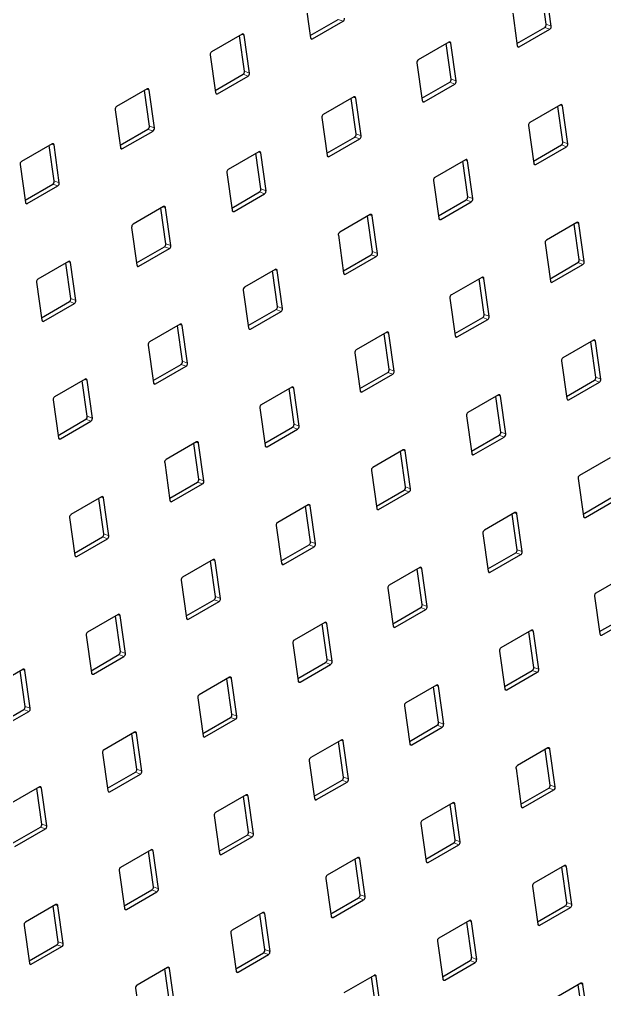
# Model space of a CAD drawing. Header units: millimetres. Extents: x -218071 to -203542, y 15363 to 51382.
# Drawn here: x -216924.3 to -216912.12, y 51063.83 to 51084.03 of the extents above; entities that cross this region are included whole.
import ezdxf

# ---------------------------------------------------------------- set-up
doc = ezdxf.new("R2010")
doc.units = ezdxf.units.MM
doc.header["$LTSCALE"] = 4
doc.layers.add('TPF-EQUIPEMENT', color=7, linetype='Continuous')

msp = doc.modelspace()

# ---------------------------------------------------------------- linework, layer by layer
at = {"layer": 'TPF-EQUIPEMENT', "color": 7, "linetype": 'Continuous', "lineweight": 25}
for p, q in [((-216913.334, 51083.931), (-216913.438, 51084.67)), ((-216913.23, 51083.892), (-216913.34, 51084.679)), ((-216918.351, 51084.436), (-216918.24, 51083.648)), ((-216914.047, 51084.271), (-216913.937, 51083.483)), ((-216918.247, 51083.696), (-216917.667, 51084.031)), ((-216918.199, 51083.625), (-216917.562, 51083.992)), ((-216913.944, 51083.532), (-216913.363, 51083.866)), ((-216913.895, 51083.46), (-216913.259, 51083.827)), ((-216919.665, 51083.725), (-216920.302, 51083.357)), ((-216919.618, 51082.953), (-216919.721, 51083.692)), ((-216919.513, 51082.914), (-216919.624, 51083.701)), ((-216915.362, 51083.56), (-216915.998, 51083.192)), ((-216915.314, 51082.788), (-216915.418, 51083.527)), ((-216915.21, 51082.749), (-216915.32, 51083.536)), ((-216920.331, 51083.293), (-216920.22, 51082.506)), ((-216916.027, 51083.128), (-216915.917, 51082.341)), ((-216920.227, 51082.554), (-216919.647, 51082.889)), ((-216920.179, 51082.482), (-216919.542, 51082.85)), ((-216915.923, 51082.389), (-216915.343, 51082.724)), ((-216915.875, 51082.317), (-216915.239, 51082.685)), ((-216921.645, 51082.582), (-216922.281, 51082.215)), ((-216921.598, 51081.81), (-216921.701, 51082.55)), ((-216921.493, 51081.771), (-216921.604, 51082.559)), ((-216917.341, 51082.417), (-216917.978, 51082.05)), ((-216917.189, 51081.606), (-216917.3, 51082.394)), ((-216917.294, 51081.645), (-216917.398, 51082.385)), ((-216913.038, 51082.252), (-216913.674, 51081.885)), ((-216912.99, 51081.48), (-216913.094, 51082.22)), ((-216912.886, 51081.441), (-216912.996, 51082.229)), ((-216922.311, 51082.151), (-216922.2, 51081.363)), ((-216918.007, 51081.986), (-216917.897, 51081.198)), ((-216913.703, 51081.821), (-216913.593, 51081.033)), ((-216922.207, 51081.411), (-216921.627, 51081.746)), ((-216922.159, 51081.34), (-216921.522, 51081.707)), ((-216923.625, 51081.439), (-216924.261, 51081.072)), ((-216923.577, 51080.667), (-216923.681, 51081.407)), ((-216923.473, 51080.628), (-216923.583, 51081.416)), ((-216917.903, 51081.246), (-216917.323, 51081.581)), ((-216917.855, 51081.175), (-216917.219, 51081.542)), ((-216913.6, 51081.081), (-216913.02, 51081.416)), ((-216919.321, 51081.274), (-216919.958, 51080.907)), ((-216919.274, 51080.502), (-216919.378, 51081.242)), ((-216919.169, 51080.463), (-216919.28, 51081.251)), ((-216913.551, 51081.01), (-216912.915, 51081.377)), ((-216924.291, 51081.008), (-216924.18, 51080.22)), ((-216915.018, 51081.11), (-216915.654, 51080.742)), ((-216914.97, 51080.338), (-216915.074, 51081.077)), ((-216914.866, 51080.299), (-216914.976, 51081.086)), ((-216919.987, 51080.843), (-216919.876, 51080.055)), ((-216924.187, 51080.268), (-216923.607, 51080.603)), ((-216915.683, 51080.678), (-216915.573, 51079.89)), ((-216924.139, 51080.197), (-216923.502, 51080.564)), ((-216919.883, 51080.103), (-216919.303, 51080.438)), ((-216919.835, 51080.032), (-216919.199, 51080.399)), ((-216915.58, 51079.939), (-216914.999, 51080.273)), ((-216915.531, 51079.867), (-216914.895, 51080.234)), ((-216921.301, 51080.132), (-216921.938, 51079.764)), ((-216921.254, 51079.36), (-216921.357, 51080.099)), ((-216921.149, 51079.321), (-216921.26, 51080.108)), ((-216916.998, 51079.967), (-216917.634, 51079.6)), ((-216916.95, 51079.195), (-216917.054, 51079.934)), ((-216916.846, 51079.156), (-216916.956, 51079.943)), ((-216912.694, 51079.802), (-216913.33, 51079.435)), ((-216912.646, 51079.03), (-216912.75, 51079.769)), ((-216912.542, 51078.991), (-216912.653, 51079.779)), ((-216921.967, 51079.7), (-216921.856, 51078.913)), ((-216917.663, 51079.535), (-216917.553, 51078.748)), ((-216913.36, 51079.37), (-216913.249, 51078.583)), ((-216921.863, 51078.961), (-216921.283, 51079.296)), ((-216921.815, 51078.889), (-216921.178, 51079.257)), ((-216923.281, 51078.989), (-216923.918, 51078.622)), ((-216923.234, 51078.217), (-216923.337, 51078.957)), ((-216923.129, 51078.178), (-216923.24, 51078.966)), ((-216917.559, 51078.796), (-216916.979, 51079.131)), ((-216917.511, 51078.724), (-216916.875, 51079.092)), ((-216913.256, 51078.631), (-216912.676, 51078.966)), ((-216918.978, 51078.824), (-216919.614, 51078.457)), ((-216918.93, 51078.052), (-216919.034, 51078.792)), ((-216918.826, 51078.013), (-216918.936, 51078.801)), ((-216913.208, 51078.56), (-216912.571, 51078.927)), ((-216923.947, 51078.558), (-216923.836, 51077.77)), ((-216914.674, 51078.659), (-216915.31, 51078.292)), ((-216914.626, 51077.887), (-216914.73, 51078.627)), ((-216914.522, 51077.848), (-216914.632, 51078.636)), ((-216919.643, 51078.393), (-216919.533, 51077.605)), ((-216923.843, 51077.818), (-216923.263, 51078.153)), ((-216915.34, 51078.228), (-216915.229, 51077.44)), ((-216923.795, 51077.747), (-216923.158, 51078.114)), ((-216919.539, 51077.653), (-216918.959, 51077.988)), ((-216919.491, 51077.582), (-216918.855, 51077.949)), ((-216915.236, 51077.488), (-216914.656, 51077.823)), ((-216915.188, 51077.417), (-216914.551, 51077.784)), ((-216920.957, 51077.681), (-216921.594, 51077.314)), ((-216920.91, 51076.91), (-216921.014, 51077.649)), ((-216920.805, 51076.87), (-216920.916, 51077.658)), ((-216916.654, 51077.517), (-216917.29, 51077.149)), ((-216916.606, 51076.745), (-216916.71, 51077.484)), ((-216916.502, 51076.706), (-216916.612, 51077.493)), ((-216912.35, 51077.352), (-216912.987, 51076.984)), ((-216921.623, 51077.25), (-216921.513, 51076.462)), ((-216912.303, 51076.58), (-216912.406, 51077.319)), ((-216912.198, 51076.541), (-216912.309, 51077.328)), ((-216917.319, 51077.085), (-216917.209, 51076.297)), ((-216921.519, 51076.51), (-216920.939, 51076.845)), ((-216921.471, 51076.439), (-216920.835, 51076.806)), ((-216913.016, 51076.92), (-216912.905, 51076.133)), ((-216922.937, 51076.539), (-216923.574, 51076.171)), ((-216917.216, 51076.346), (-216916.636, 51076.68)), ((-216917.167, 51076.274), (-216916.531, 51076.641)), ((-216922.89, 51075.767), (-216922.994, 51076.506)), ((-216922.785, 51075.728), (-216922.896, 51076.515)), ((-216918.634, 51076.374), (-216919.27, 51076.007)), ((-216918.586, 51075.602), (-216918.69, 51076.341)), ((-216918.482, 51075.563), (-216918.592, 51076.35)), ((-216912.912, 51076.181), (-216912.332, 51076.516)), ((-216912.864, 51076.109), (-216912.227, 51076.477)), ((-216914.33, 51076.209), (-216914.967, 51075.842)), ((-216914.283, 51075.437), (-216914.386, 51076.176)), ((-216914.178, 51075.398), (-216914.289, 51076.186)), ((-216923.603, 51076.107), (-216923.492, 51075.32)), ((-216919.299, 51075.942), (-216919.189, 51075.155)), ((-216914.996, 51075.777), (-216914.885, 51074.99)), ((-216923.499, 51075.368), (-216922.919, 51075.703)), ((-216923.451, 51075.296), (-216922.815, 51075.664)), ((-216919.196, 51075.203), (-216918.615, 51075.538)), ((-216919.147, 51075.131), (-216918.511, 51075.499)), ((-216914.892, 51075.038), (-216914.312, 51075.373)), ((-216914.844, 51074.967), (-216914.207, 51075.334)), ((-216920.614, 51075.231), (-216921.25, 51074.864)), ((-216920.566, 51074.459), (-216920.67, 51075.199)), ((-216920.462, 51074.42), (-216920.572, 51075.208)), ((-216916.31, 51075.066), (-216916.946, 51074.699)), ((-216916.262, 51074.294), (-216916.366, 51075.034)), ((-216916.158, 51074.255), (-216916.269, 51075.043)), ((-216921.279, 51074.8), (-216921.169, 51074.012)), ((-216912.006, 51074.901), (-216912.643, 51074.534)), ((-216916.976, 51074.635), (-216916.865, 51073.847)), ((-216921.175, 51074.06), (-216920.595, 51074.395)), ((-216921.127, 51073.989), (-216920.491, 51074.356)), ((-216912.672, 51074.47), (-216912.562, 51073.682)), ((-216916.872, 51073.895), (-216916.292, 51074.23)), ((-216916.824, 51073.824), (-216916.187, 51074.191)), ((-216922.594, 51074.088), (-216923.23, 51073.721)), ((-216922.546, 51073.317), (-216922.65, 51074.056)), ((-216922.442, 51073.278), (-216922.552, 51074.065)), ((-216918.29, 51073.924), (-216918.926, 51073.556)), ((-216912.568, 51073.73), (-216911.988, 51074.065)), ((-216912.52, 51073.659), (-216911.884, 51074.026)), ((-216918.242, 51073.152), (-216918.346, 51073.891)), ((-216918.138, 51073.113), (-216918.248, 51073.9)), ((-216913.986, 51073.759), (-216914.623, 51073.391)), ((-216913.939, 51072.987), (-216914.043, 51073.726)), ((-216913.834, 51072.948), (-216913.945, 51073.735)), ((-216923.259, 51073.657), (-216923.149, 51072.869)), ((-216918.956, 51073.492), (-216918.845, 51072.705)), ((-216914.652, 51073.327), (-216914.541, 51072.54)), ((-216923.155, 51072.918), (-216922.575, 51073.252)), ((-216923.107, 51072.846), (-216922.471, 51073.213)), ((-216918.852, 51072.753), (-216918.272, 51073.087)), ((-216918.804, 51072.681), (-216918.167, 51073.048)), ((-216914.548, 51072.588), (-216913.968, 51072.923)), ((-216920.27, 51072.781), (-216920.906, 51072.414)), ((-216920.222, 51072.009), (-216920.326, 51072.748)), ((-216920.118, 51071.97), (-216920.228, 51072.758)), ((-216914.5, 51072.516), (-216913.864, 51072.884)), ((-216915.966, 51072.616), (-216916.603, 51072.249)), ((-216915.919, 51071.844), (-216916.022, 51072.584)), ((-216915.814, 51071.805), (-216915.925, 51072.593)), ((-216920.935, 51072.349), (-216920.825, 51071.562)), ((-216911.663, 51072.451), (-216912.299, 51072.084)), ((-216916.632, 51072.185), (-216916.521, 51071.397)), ((-216920.832, 51071.61), (-216920.251, 51071.945)), ((-216920.783, 51071.538), (-216920.147, 51071.906)), ((-216912.328, 51072.02), (-216912.218, 51071.232)), ((-216916.528, 51071.445), (-216915.948, 51071.78)), ((-216916.48, 51071.374), (-216915.843, 51071.741)), ((-216922.25, 51071.638), (-216922.886, 51071.271)), ((-216922.202, 51070.866), (-216922.306, 51071.606)), ((-216922.098, 51070.827), (-216922.208, 51071.615)), ((-216912.224, 51071.28), (-216911.644, 51071.615)), ((-216912.176, 51071.209), (-216911.54, 51071.576)), ((-216917.946, 51071.473), (-216918.583, 51071.106)), ((-216917.899, 51070.701), (-216918.002, 51071.441)), ((-216917.794, 51070.662), (-216917.905, 51071.45)), ((-216913.643, 51071.308), (-216914.279, 51070.941)), ((-216913.491, 51070.497), (-216913.601, 51071.285)), ((-216922.915, 51071.207), (-216922.805, 51070.419)), ((-216913.595, 51070.536), (-216913.699, 51071.276)), ((-216918.612, 51071.042), (-216918.501, 51070.254)), ((-216914.308, 51070.877), (-216914.198, 51070.089)), ((-216922.812, 51070.467), (-216922.231, 51070.802)), ((-216922.763, 51070.396), (-216922.127, 51070.763)), ((-216924.23, 51070.495), (-216924.866, 51070.128)), ((-216924.078, 51069.685), (-216924.188, 51070.472)), ((-216918.508, 51070.302), (-216917.928, 51070.637)), ((-216918.46, 51070.231), (-216917.823, 51070.598)), ((-216914.204, 51070.137), (-216913.624, 51070.472)), ((-216924.182, 51069.724), (-216924.286, 51070.463)), ((-216919.926, 51070.331), (-216920.562, 51069.963)), ((-216919.878, 51069.559), (-216919.982, 51070.298)), ((-216919.774, 51069.52), (-216919.885, 51070.307)), ((-216914.156, 51070.066), (-216913.52, 51070.433)), ((-216915.622, 51070.166), (-216916.259, 51069.798)), ((-216915.575, 51069.394), (-216915.679, 51070.133)), ((-216915.47, 51069.355), (-216915.581, 51070.142)), ((-216920.592, 51069.899), (-216920.481, 51069.112)), ((-216916.288, 51069.734), (-216916.178, 51068.947)), ((-216924.791, 51069.325), (-216924.211, 51069.659)), ((-216924.743, 51069.253), (-216924.107, 51069.62)), ((-216920.488, 51069.16), (-216919.908, 51069.494)), ((-216920.44, 51069.088), (-216919.803, 51069.455)), ((-216916.184, 51068.995), (-216915.604, 51069.33)), ((-216916.136, 51068.923), (-216915.5, 51069.291)), ((-216921.906, 51069.188), (-216922.542, 51068.821)), ((-216921.858, 51068.416), (-216921.962, 51069.155)), ((-216921.754, 51068.377), (-216921.864, 51069.165)), ((-216917.602, 51069.023), (-216918.239, 51068.656)), ((-216917.555, 51068.251), (-216917.659, 51068.991)), ((-216917.45, 51068.212), (-216917.561, 51069)), ((-216913.299, 51068.858), (-216913.935, 51068.491)), ((-216922.572, 51068.756), (-216922.461, 51067.969)), ((-216913.251, 51068.086), (-216913.355, 51068.826)), ((-216913.147, 51068.047), (-216913.257, 51068.835)), ((-216918.268, 51068.592), (-216918.157, 51067.804)), ((-216922.468, 51068.017), (-216921.888, 51068.352)), ((-216922.42, 51067.946), (-216921.783, 51068.313)), ((-216913.964, 51068.427), (-216913.854, 51067.639)), ((-216923.886, 51068.045), (-216924.522, 51067.678)), ((-216918.164, 51067.852), (-216917.584, 51068.187)), ((-216918.116, 51067.781), (-216917.48, 51068.148)), ((-216923.838, 51067.273), (-216923.942, 51068.013)), ((-216923.734, 51067.234), (-216923.844, 51068.022)), ((-216919.582, 51067.88), (-216920.219, 51067.513)), ((-216919.535, 51067.108), (-216919.638, 51067.848)), ((-216919.43, 51067.069), (-216919.541, 51067.857)), ((-216913.861, 51067.687), (-216913.28, 51068.022)), ((-216913.812, 51067.616), (-216913.176, 51067.983)), ((-216915.279, 51067.715), (-216915.915, 51067.348)), ((-216915.231, 51066.943), (-216915.335, 51067.683)), ((-216915.127, 51066.904), (-216915.237, 51067.692)), ((-216920.248, 51067.449), (-216920.137, 51066.661)), ((-216915.944, 51067.284), (-216915.834, 51066.496)), ((-216924.448, 51066.874), (-216923.867, 51067.209)), ((-216924.399, 51066.803), (-216923.763, 51067.17)), ((-216920.144, 51066.709), (-216919.564, 51067.044)), ((-216920.096, 51066.638), (-216919.459, 51067.005)), ((-216915.84, 51066.544), (-216915.26, 51066.879)), ((-216915.792, 51066.473), (-216915.156, 51066.84)), ((-216921.562, 51066.738), (-216922.199, 51066.37)), ((-216921.515, 51065.966), (-216921.618, 51066.705)), ((-216921.41, 51065.927), (-216921.521, 51066.714)), ((-216917.259, 51066.573), (-216917.895, 51066.205)), ((-216917.211, 51065.801), (-216917.315, 51066.54)), ((-216917.107, 51065.762), (-216917.217, 51066.549)), ((-216922.228, 51066.306), (-216922.117, 51065.519)), ((-216912.955, 51066.408), (-216913.591, 51066.041)), ((-216912.907, 51065.636), (-216913.011, 51066.375)), ((-216912.803, 51065.597), (-216912.913, 51066.384)), ((-216917.924, 51066.141), (-216917.814, 51065.354)), ((-216922.124, 51065.567), (-216921.544, 51065.902)), ((-216922.076, 51065.495), (-216921.439, 51065.863)), ((-216913.621, 51065.976), (-216913.51, 51065.189)), ((-216917.82, 51065.402), (-216917.24, 51065.737)), ((-216917.772, 51065.33), (-216917.136, 51065.698)), ((-216923.542, 51065.595), (-216924.178, 51065.228)), ((-216923.494, 51064.823), (-216923.598, 51065.562)), ((-216923.39, 51064.784), (-216923.501, 51065.572)), ((-216919.238, 51065.43), (-216919.875, 51065.063)), ((-216913.517, 51065.237), (-216912.937, 51065.572)), ((-216913.469, 51065.165), (-216912.832, 51065.533)), ((-216919.191, 51064.658), (-216919.295, 51065.398)), ((-216919.086, 51064.619), (-216919.197, 51065.407)), ((-216914.935, 51065.265), (-216915.571, 51064.898)), ((-216914.887, 51064.493), (-216914.991, 51065.233)), ((-216914.783, 51064.454), (-216914.893, 51065.242)), ((-216924.208, 51065.163), (-216924.097, 51064.376)), ((-216919.904, 51064.999), (-216919.794, 51064.211)), ((-216915.6, 51064.834), (-216915.49, 51064.046)), ((-216924.104, 51064.424), (-216923.524, 51064.759)), ((-216924.056, 51064.353), (-216923.419, 51064.72)), ((-216919.8, 51064.259), (-216919.22, 51064.594)), ((-216919.752, 51064.188), (-216919.116, 51064.555)), ((-216915.497, 51064.094), (-216914.916, 51064.429)), ((-216921.218, 51064.287), (-216921.855, 51063.92)), ((-216921.171, 51063.515), (-216921.275, 51064.255)), ((-216921.066, 51063.476), (-216921.177, 51064.264)), ((-216915.448, 51064.023), (-216914.812, 51064.39)), ((-216916.915, 51064.122), (-216917.551, 51063.755)), ((-216916.867, 51063.35), (-216916.971, 51064.09)), ((-216916.763, 51063.311), (-216916.873, 51064.099)), ((-216921.884, 51063.856), (-216921.773, 51063.068)), ((-216912.611, 51063.958), (-216913.247, 51063.59)), ((-216912.564, 51063.186), (-216912.667, 51063.925)), ((-216912.459, 51063.147), (-216912.57, 51063.934))]:
    msp.add_line(p, q, dxfattribs=at)
at = {"layer": 'TPF-EQUIPEMENT', "color": 8, "linetype": 'Continuous', "lineweight": 18}
for p, q in [((-216917.667, 51084.031), (-216917.562, 51083.992)), ((-216913.363, 51083.866), (-216913.259, 51083.827)), ((-216913.334, 51083.931), (-216913.23, 51083.892)), ((-216919.673, 51083.72), (-216919.624, 51083.701)), ((-216918.238, 51083.64), (-216918.199, 51083.625)), ((-216915.37, 51083.555), (-216915.32, 51083.536)), ((-216913.935, 51083.475), (-216913.895, 51083.46)), ((-216919.647, 51082.889), (-216919.542, 51082.85)), ((-216919.618, 51082.953), (-216919.513, 51082.914)), ((-216915.343, 51082.724), (-216915.239, 51082.685)), ((-216915.314, 51082.788), (-216915.21, 51082.749)), ((-216921.653, 51082.577), (-216921.604, 51082.559)), ((-216920.218, 51082.497), (-216920.179, 51082.482)), ((-216917.35, 51082.412), (-216917.3, 51082.394)), ((-216915.915, 51082.332), (-216915.875, 51082.317)), ((-216913.046, 51082.247), (-216912.996, 51082.229)), ((-216921.598, 51081.81), (-216921.493, 51081.771)), ((-216921.627, 51081.746), (-216921.522, 51081.707)), ((-216917.294, 51081.645), (-216917.189, 51081.606)), ((-216923.633, 51081.435), (-216923.583, 51081.416)), ((-216917.323, 51081.581), (-216917.219, 51081.542)), ((-216913.02, 51081.416), (-216912.915, 51081.377)), ((-216912.99, 51081.48), (-216912.886, 51081.441)), ((-216922.198, 51081.354), (-216922.159, 51081.34)), ((-216919.33, 51081.27), (-216919.28, 51081.251)), ((-216917.895, 51081.189), (-216917.855, 51081.175)), ((-216915.026, 51081.105), (-216914.976, 51081.086)), ((-216913.591, 51081.025), (-216913.551, 51081.01)), ((-216923.607, 51080.603), (-216923.502, 51080.564)), ((-216923.577, 51080.667), (-216923.473, 51080.628)), ((-216919.303, 51080.438), (-216919.199, 51080.399)), ((-216919.274, 51080.502), (-216919.169, 51080.463)), ((-216924.178, 51080.212), (-216924.139, 51080.197)), ((-216914.999, 51080.273), (-216914.895, 51080.234)), ((-216914.97, 51080.338), (-216914.866, 51080.299)), ((-216921.31, 51080.127), (-216921.26, 51080.108)), ((-216919.874, 51080.047), (-216919.835, 51080.032)), ((-216917.006, 51079.962), (-216916.956, 51079.943)), ((-216915.571, 51079.882), (-216915.531, 51079.867)), ((-216912.702, 51079.797), (-216912.653, 51079.779)), ((-216921.254, 51079.36), (-216921.149, 51079.321)), ((-216921.283, 51079.296), (-216921.178, 51079.257)), ((-216916.95, 51079.195), (-216916.846, 51079.156)), ((-216923.289, 51078.984), (-216923.24, 51078.966)), ((-216916.979, 51079.131), (-216916.875, 51079.092)), ((-216912.676, 51078.966), (-216912.571, 51078.927)), ((-216912.646, 51079.03), (-216912.542, 51078.991)), ((-216921.854, 51078.904), (-216921.815, 51078.889)), ((-216918.986, 51078.819), (-216918.936, 51078.801)), ((-216917.551, 51078.739), (-216917.511, 51078.724)), ((-216914.682, 51078.654), (-216914.632, 51078.636)), ((-216913.247, 51078.574), (-216913.208, 51078.56)), ((-216923.263, 51078.153), (-216923.158, 51078.114)), ((-216923.234, 51078.217), (-216923.129, 51078.178)), ((-216918.959, 51077.988), (-216918.855, 51077.949)), ((-216918.93, 51078.052), (-216918.826, 51078.013)), ((-216923.834, 51077.761), (-216923.795, 51077.747)), ((-216914.656, 51077.823), (-216914.551, 51077.784)), ((-216914.626, 51077.887), (-216914.522, 51077.848)), ((-216920.966, 51077.677), (-216920.916, 51077.658)), ((-216919.531, 51077.596), (-216919.491, 51077.582)), ((-216916.662, 51077.512), (-216916.612, 51077.493)), ((-216915.227, 51077.432), (-216915.188, 51077.417)), ((-216912.358, 51077.347), (-216912.309, 51077.328)), ((-216920.939, 51076.845), (-216920.835, 51076.806)), ((-216920.91, 51076.91), (-216920.805, 51076.87)), ((-216916.606, 51076.745), (-216916.502, 51076.706)), ((-216922.946, 51076.534), (-216922.896, 51076.515)), ((-216916.636, 51076.68), (-216916.531, 51076.641)), ((-216912.303, 51076.58), (-216912.198, 51076.541)), ((-216921.511, 51076.454), (-216921.471, 51076.439)), ((-216918.642, 51076.369), (-216918.592, 51076.35)), ((-216912.332, 51076.516), (-216912.227, 51076.477)), ((-216917.207, 51076.289), (-216917.167, 51076.274)), ((-216914.338, 51076.204), (-216914.289, 51076.186)), ((-216912.903, 51076.124), (-216912.864, 51076.109)), ((-216922.89, 51075.767), (-216922.785, 51075.728)), ((-216922.919, 51075.703), (-216922.815, 51075.664)), ((-216918.615, 51075.538), (-216918.511, 51075.499)), ((-216918.586, 51075.602), (-216918.482, 51075.563)), ((-216914.312, 51075.373), (-216914.207, 51075.334)), ((-216914.283, 51075.437), (-216914.178, 51075.398)), ((-216923.49, 51075.311), (-216923.451, 51075.296)), ((-216920.622, 51075.226), (-216920.572, 51075.208)), ((-216919.187, 51075.146), (-216919.147, 51075.131)), ((-216916.318, 51075.061), (-216916.269, 51075.043)), ((-216914.883, 51074.981), (-216914.844, 51074.967)), ((-216920.595, 51074.395), (-216920.491, 51074.356)), ((-216920.566, 51074.459), (-216920.462, 51074.42)), ((-216916.292, 51074.23), (-216916.187, 51074.191)), ((-216916.262, 51074.294), (-216916.158, 51074.255)), ((-216922.602, 51074.084), (-216922.552, 51074.065)), ((-216921.167, 51074.003), (-216921.127, 51073.989)), ((-216918.298, 51073.919), (-216918.248, 51073.9)), ((-216916.863, 51073.839), (-216916.824, 51073.824)), ((-216913.995, 51073.754), (-216913.945, 51073.735)), ((-216912.559, 51073.674), (-216912.52, 51073.659)), ((-216922.546, 51073.317), (-216922.442, 51073.278)), ((-216922.575, 51073.252), (-216922.471, 51073.213)), ((-216918.242, 51073.152), (-216918.138, 51073.113)), ((-216918.272, 51073.087), (-216918.167, 51073.048)), ((-216913.968, 51072.923), (-216913.864, 51072.884)), ((-216913.939, 51072.987), (-216913.834, 51072.948)), ((-216923.147, 51072.861), (-216923.107, 51072.846)), ((-216920.278, 51072.776), (-216920.228, 51072.758)), ((-216918.843, 51072.696), (-216918.804, 51072.681)), ((-216915.974, 51072.611), (-216915.925, 51072.593)), ((-216914.539, 51072.531), (-216914.5, 51072.516)), ((-216920.251, 51071.945), (-216920.147, 51071.906)), ((-216920.222, 51072.009), (-216920.118, 51071.97)), ((-216915.948, 51071.78), (-216915.843, 51071.741)), ((-216915.919, 51071.844), (-216915.814, 51071.805)), ((-216922.258, 51071.633), (-216922.208, 51071.615)), ((-216920.823, 51071.553), (-216920.783, 51071.538)), ((-216917.954, 51071.469), (-216917.905, 51071.45)), ((-216916.519, 51071.388), (-216916.48, 51071.374)), ((-216913.651, 51071.304), (-216913.601, 51071.285)), ((-216912.216, 51071.223), (-216912.176, 51071.209)), ((-216922.231, 51070.802), (-216922.127, 51070.763)), ((-216922.202, 51070.866), (-216922.098, 51070.827)), ((-216917.899, 51070.701), (-216917.794, 51070.662)), ((-216924.238, 51070.491), (-216924.188, 51070.472)), ((-216917.928, 51070.637), (-216917.823, 51070.598)), ((-216913.624, 51070.472), (-216913.52, 51070.433)), ((-216913.595, 51070.536), (-216913.491, 51070.497)), ((-216922.803, 51070.411), (-216922.763, 51070.396)), ((-216919.934, 51070.326), (-216919.885, 51070.307)), ((-216918.499, 51070.246), (-216918.46, 51070.231)), ((-216915.631, 51070.161), (-216915.581, 51070.142)), ((-216914.196, 51070.081), (-216914.156, 51070.066)), ((-216924.182, 51069.724), (-216924.078, 51069.685)), ((-216924.211, 51069.659), (-216924.107, 51069.62)), ((-216919.908, 51069.494), (-216919.803, 51069.455)), ((-216919.878, 51069.559), (-216919.774, 51069.52)), ((-216915.604, 51069.33), (-216915.5, 51069.291)), ((-216915.575, 51069.394), (-216915.47, 51069.355)), ((-216921.914, 51069.183), (-216921.864, 51069.165)), ((-216920.479, 51069.103), (-216920.44, 51069.088)), ((-216917.611, 51069.018), (-216917.561, 51069)), ((-216916.175, 51068.938), (-216916.136, 51068.923)), ((-216913.307, 51068.853), (-216913.257, 51068.835)), ((-216921.888, 51068.352), (-216921.783, 51068.313)), ((-216921.858, 51068.416), (-216921.754, 51068.377)), ((-216917.555, 51068.251), (-216917.45, 51068.212)), ((-216917.584, 51068.187), (-216917.48, 51068.148)), ((-216913.251, 51068.086), (-216913.147, 51068.047)), ((-216923.894, 51068.04), (-216923.844, 51068.022)), ((-216922.459, 51067.96), (-216922.42, 51067.946)), ((-216919.59, 51067.876), (-216919.541, 51067.857)), ((-216913.28, 51068.022), (-216913.176, 51067.983)), ((-216918.155, 51067.795), (-216918.116, 51067.781)), ((-216915.287, 51067.711), (-216915.237, 51067.692)), ((-216913.852, 51067.63), (-216913.812, 51067.616)), ((-216923.838, 51067.273), (-216923.734, 51067.234)), ((-216923.867, 51067.209), (-216923.763, 51067.17)), ((-216919.564, 51067.044), (-216919.459, 51067.005)), ((-216919.535, 51067.108), (-216919.43, 51067.069)), ((-216915.26, 51066.879), (-216915.156, 51066.84)), ((-216915.231, 51066.943), (-216915.127, 51066.904)), ((-216921.57, 51066.733), (-216921.521, 51066.714)), ((-216920.135, 51066.653), (-216920.096, 51066.638)), ((-216917.267, 51066.568), (-216917.217, 51066.549)), ((-216915.832, 51066.488), (-216915.792, 51066.473)), ((-216912.963, 51066.403), (-216912.913, 51066.384)), ((-216921.544, 51065.902), (-216921.439, 51065.863)), ((-216921.515, 51065.966), (-216921.41, 51065.927)), ((-216917.24, 51065.737), (-216917.136, 51065.698)), ((-216917.211, 51065.801), (-216917.107, 51065.762)), ((-216912.907, 51065.636), (-216912.803, 51065.597)), ((-216923.55, 51065.59), (-216923.501, 51065.572)), ((-216922.115, 51065.51), (-216922.076, 51065.495)), ((-216919.247, 51065.425), (-216919.197, 51065.407)), ((-216912.937, 51065.572), (-216912.832, 51065.533)), ((-216917.812, 51065.345), (-216917.772, 51065.33)), ((-216914.943, 51065.26), (-216914.893, 51065.242)), ((-216913.508, 51065.18), (-216913.469, 51065.165)), ((-216923.494, 51064.823), (-216923.39, 51064.784)), ((-216923.524, 51064.759), (-216923.419, 51064.72)), ((-216919.191, 51064.658), (-216919.086, 51064.619)), ((-216919.22, 51064.594), (-216919.116, 51064.555)), ((-216914.916, 51064.429), (-216914.812, 51064.39)), ((-216914.887, 51064.493), (-216914.783, 51064.454)), ((-216924.095, 51064.367), (-216924.056, 51064.353)), ((-216921.227, 51064.283), (-216921.177, 51064.264)), ((-216919.791, 51064.202), (-216919.752, 51064.188)), ((-216916.923, 51064.118), (-216916.873, 51064.099)), ((-216915.488, 51064.037), (-216915.448, 51064.023)), ((-216912.619, 51063.953), (-216912.57, 51063.934))]:
    msp.add_line(p, q, dxfattribs=at)
at = {"layer": 'TPF-EQUIPEMENT', "color": 7, "linetype": 'Continuous', "lineweight": 25}
for centre, radius, start, end in [((-216917.6, 51084.048), 0.0672, 303.9011, 7.1338), ((-216913.401, 51083.922), 0.0672, 303.9011, 7.1338), ((-216913.296, 51083.883), 0.0672, 303.9011, 7.1338), ((-216919.651, 51083.702), 0.027, 358.9775, 122.2879), ((-216918.213, 51083.648), 0.027, 178.9775, 302.2879), ((-216915.347, 51083.537), 0.027, 358.9775, 122.2879), ((-216913.91, 51083.483), 0.027, 178.9775, 302.2879), ((-216920.264, 51083.302), 0.0672, 123.9011, 187.1338), ((-216915.96, 51083.137), 0.0672, 123.9011, 187.1338), ((-216919.684, 51082.944), 0.0672, 303.9011, 7.1338), ((-216919.58, 51082.905), 0.0672, 303.9011, 7.1338), ((-216915.381, 51082.78), 0.0672, 303.9011, 7.1338), ((-216915.276, 51082.74), 0.0672, 303.9011, 7.1338), ((-216921.631, 51082.559), 0.027, 358.9775, 122.2879), ((-216920.193, 51082.505), 0.027, 178.9775, 302.2879), ((-216917.327, 51082.394), 0.027, 358.9775, 122.2879), ((-216922.244, 51082.159), 0.0672, 123.9011, 187.1338), ((-216915.89, 51082.34), 0.027, 178.9775, 302.2879), ((-216913.023, 51082.229), 0.027, 358.9775, 122.2879), ((-216917.94, 51081.994), 0.0672, 123.9011, 187.1338), ((-216921.664, 51081.802), 0.0672, 303.9011, 7.1338), ((-216913.637, 51081.829), 0.0672, 123.9011, 187.1338), ((-216921.56, 51081.763), 0.0672, 303.9011, 7.1338), ((-216917.361, 51081.637), 0.0672, 303.9011, 7.1338), ((-216917.256, 51081.598), 0.0672, 303.9011, 7.1338), ((-216923.61, 51081.416), 0.027, 358.9775, 122.2879), ((-216913.057, 51081.472), 0.0672, 303.9011, 7.1338), ((-216912.953, 51081.433), 0.0672, 303.9011, 7.1338), ((-216922.173, 51081.362), 0.027, 178.9775, 302.2879), ((-216919.307, 51081.252), 0.027, 358.9775, 122.2879), ((-216917.87, 51081.198), 0.027, 178.9775, 302.2879), ((-216924.224, 51081.016), 0.0672, 123.9011, 187.1338), ((-216915.003, 51081.087), 0.027, 358.9775, 122.2879), ((-216913.566, 51081.033), 0.027, 178.9775, 302.2879), ((-216919.92, 51080.851), 0.0672, 123.9011, 187.1338), ((-216923.644, 51080.659), 0.0672, 303.9011, 7.1338), ((-216923.54, 51080.62), 0.0672, 303.9011, 7.1338), ((-216915.617, 51080.686), 0.0672, 123.9011, 187.1338), ((-216919.341, 51080.494), 0.0672, 303.9011, 7.1338), ((-216919.236, 51080.455), 0.0672, 303.9011, 7.1338), ((-216924.153, 51080.22), 0.027, 178.9775, 302.2879), ((-216915.037, 51080.329), 0.0672, 303.9011, 7.1338), ((-216914.932, 51080.29), 0.0672, 303.9011, 7.1338), ((-216921.287, 51080.109), 0.027, 358.9775, 122.2879), ((-216919.849, 51080.055), 0.027, 178.9775, 302.2879), ((-216916.983, 51079.944), 0.027, 358.9775, 122.2879), ((-216921.9, 51079.709), 0.0672, 123.9011, 187.1338), ((-216915.546, 51079.89), 0.027, 178.9775, 302.2879), ((-216912.68, 51079.779), 0.027, 358.9775, 122.2879), ((-216917.597, 51079.544), 0.0672, 123.9011, 187.1338), ((-216921.32, 51079.351), 0.0672, 303.9011, 7.1338), ((-216913.293, 51079.379), 0.0672, 123.9011, 187.1338), ((-216921.216, 51079.312), 0.0672, 303.9011, 7.1338), ((-216917.017, 51079.187), 0.0672, 303.9011, 7.1338), ((-216923.267, 51078.966), 0.027, 358.9775, 122.2879), ((-216916.912, 51079.148), 0.0672, 303.9011, 7.1338), ((-216912.713, 51079.022), 0.0672, 303.9011, 7.1338), ((-216912.609, 51078.983), 0.0672, 303.9011, 7.1338), ((-216921.829, 51078.912), 0.027, 178.9775, 302.2879), ((-216918.963, 51078.801), 0.027, 358.9775, 122.2879), ((-216923.88, 51078.566), 0.0672, 123.9011, 187.1338), ((-216917.526, 51078.747), 0.027, 178.9775, 302.2879), ((-216914.659, 51078.636), 0.027, 358.9775, 122.2879), ((-216913.222, 51078.582), 0.027, 178.9775, 302.2879), ((-216919.576, 51078.401), 0.0672, 123.9011, 187.1338), ((-216923.3, 51078.209), 0.0672, 303.9011, 7.1338), ((-216923.196, 51078.17), 0.0672, 303.9011, 7.1338), ((-216915.273, 51078.236), 0.0672, 123.9011, 187.1338), ((-216918.997, 51078.044), 0.0672, 303.9011, 7.1338), ((-216918.892, 51078.005), 0.0672, 303.9011, 7.1338), ((-216923.809, 51077.77), 0.027, 178.9775, 302.2879), ((-216914.693, 51077.879), 0.0672, 303.9011, 7.1338), ((-216914.589, 51077.84), 0.0672, 303.9011, 7.1338), ((-216920.943, 51077.659), 0.027, 358.9775, 122.2879), ((-216919.506, 51077.605), 0.027, 178.9775, 302.2879), ((-216916.639, 51077.494), 0.027, 358.9775, 122.2879), ((-216915.202, 51077.44), 0.027, 178.9775, 302.2879), ((-216912.336, 51077.329), 0.027, 358.9775, 122.2879), ((-216921.556, 51077.258), 0.0672, 123.9011, 187.1338), ((-216917.253, 51077.093), 0.0672, 123.9011, 187.1338), ((-216912.949, 51076.929), 0.0672, 123.9011, 187.1338), ((-216920.977, 51076.901), 0.0672, 303.9011, 7.1338), ((-216920.872, 51076.862), 0.0672, 303.9011, 7.1338), ((-216916.673, 51076.736), 0.0672, 303.9011, 7.1338), ((-216922.923, 51076.516), 0.027, 358.9775, 122.2879), ((-216916.569, 51076.697), 0.0672, 303.9011, 7.1338), ((-216912.369, 51076.571), 0.0672, 303.9011, 7.1338), ((-216912.265, 51076.532), 0.0672, 303.9011, 7.1338), ((-216921.485, 51076.462), 0.027, 178.9775, 302.2879), ((-216918.619, 51076.351), 0.027, 358.9775, 122.2879), ((-216923.536, 51076.116), 0.0672, 123.9011, 187.1338), ((-216917.182, 51076.297), 0.027, 178.9775, 302.2879), ((-216914.316, 51076.186), 0.027, 358.9775, 122.2879), ((-216912.878, 51076.132), 0.027, 178.9775, 302.2879), ((-216919.233, 51075.951), 0.0672, 123.9011, 187.1338), ((-216922.957, 51075.758), 0.0672, 303.9011, 7.1338), ((-216922.852, 51075.719), 0.0672, 303.9011, 7.1338), ((-216914.929, 51075.786), 0.0672, 123.9011, 187.1338), ((-216918.653, 51075.594), 0.0672, 303.9011, 7.1338), ((-216918.548, 51075.555), 0.0672, 303.9011, 7.1338), ((-216923.465, 51075.319), 0.027, 178.9775, 302.2879), ((-216914.349, 51075.429), 0.0672, 303.9011, 7.1338), ((-216914.245, 51075.39), 0.0672, 303.9011, 7.1338), ((-216920.599, 51075.208), 0.027, 358.9775, 122.2879), ((-216919.162, 51075.154), 0.027, 178.9775, 302.2879), ((-216916.296, 51075.043), 0.027, 358.9775, 122.2879), ((-216914.858, 51074.989), 0.027, 178.9775, 302.2879), ((-216921.213, 51074.808), 0.0672, 123.9011, 187.1338), ((-216916.909, 51074.643), 0.0672, 123.9011, 187.1338), ((-216912.605, 51074.478), 0.0672, 123.9011, 187.1338), ((-216920.633, 51074.451), 0.0672, 303.9011, 7.1338), ((-216920.528, 51074.412), 0.0672, 303.9011, 7.1338), ((-216916.329, 51074.286), 0.0672, 303.9011, 7.1338), ((-216916.225, 51074.247), 0.0672, 303.9011, 7.1338), ((-216922.579, 51074.066), 0.027, 358.9775, 122.2879), ((-216921.142, 51074.012), 0.027, 178.9775, 302.2879), ((-216918.275, 51073.901), 0.027, 358.9775, 122.2879), ((-216923.192, 51073.665), 0.0672, 123.9011, 187.1338), ((-216916.838, 51073.847), 0.027, 178.9775, 302.2879), ((-216913.972, 51073.736), 0.027, 358.9775, 122.2879), ((-216918.889, 51073.5), 0.0672, 123.9011, 187.1338), ((-216912.534, 51073.682), 0.027, 178.9775, 302.2879), ((-216922.613, 51073.308), 0.0672, 303.9011, 7.1338), ((-216914.585, 51073.336), 0.0672, 123.9011, 187.1338), ((-216922.508, 51073.269), 0.0672, 303.9011, 7.1338), ((-216918.309, 51073.143), 0.0672, 303.9011, 7.1338), ((-216918.205, 51073.104), 0.0672, 303.9011, 7.1338), ((-216914.005, 51072.978), 0.0672, 303.9011, 7.1338), ((-216913.901, 51072.939), 0.0672, 303.9011, 7.1338), ((-216923.122, 51072.869), 0.027, 178.9775, 302.2879), ((-216920.255, 51072.758), 0.027, 358.9775, 122.2879), ((-216918.818, 51072.704), 0.027, 178.9775, 302.2879), ((-216915.952, 51072.593), 0.027, 358.9775, 122.2879), ((-216914.514, 51072.539), 0.027, 178.9775, 302.2879), ((-216920.869, 51072.358), 0.0672, 123.9011, 187.1338), ((-216916.565, 51072.193), 0.0672, 123.9011, 187.1338), ((-216920.289, 51072.001), 0.0672, 303.9011, 7.1338), ((-216920.185, 51071.962), 0.0672, 303.9011, 7.1338), ((-216912.262, 51072.028), 0.0672, 123.9011, 187.1338), ((-216915.985, 51071.836), 0.0672, 303.9011, 7.1338), ((-216915.881, 51071.797), 0.0672, 303.9011, 7.1338), ((-216922.235, 51071.615), 0.027, 358.9775, 122.2879), ((-216920.798, 51071.561), 0.027, 178.9775, 302.2879), ((-216917.932, 51071.45), 0.027, 358.9775, 122.2879), ((-216916.494, 51071.396), 0.027, 178.9775, 302.2879), ((-216913.628, 51071.286), 0.027, 358.9775, 122.2879), ((-216922.849, 51071.215), 0.0672, 123.9011, 187.1338), ((-216918.545, 51071.05), 0.0672, 123.9011, 187.1338), ((-216912.191, 51071.232), 0.027, 178.9775, 302.2879), ((-216914.241, 51070.885), 0.0672, 123.9011, 187.1338), ((-216922.269, 51070.858), 0.0672, 303.9011, 7.1338), ((-216922.164, 51070.819), 0.0672, 303.9011, 7.1338), ((-216917.965, 51070.693), 0.0672, 303.9011, 7.1338), ((-216924.215, 51070.473), 0.027, 358.9775, 122.2879), ((-216917.861, 51070.654), 0.0672, 303.9011, 7.1338), ((-216913.662, 51070.528), 0.0672, 303.9011, 7.1338), ((-216913.557, 51070.489), 0.0672, 303.9011, 7.1338), ((-216922.778, 51070.419), 0.027, 178.9775, 302.2879), ((-216919.912, 51070.308), 0.027, 358.9775, 122.2879), ((-216918.474, 51070.254), 0.027, 178.9775, 302.2879), ((-216915.608, 51070.143), 0.027, 358.9775, 122.2879), ((-216914.171, 51070.089), 0.027, 178.9775, 302.2879), ((-216920.525, 51069.907), 0.0672, 123.9011, 187.1338), ((-216924.249, 51069.715), 0.0672, 303.9011, 7.1338), ((-216924.144, 51069.676), 0.0672, 303.9011, 7.1338), ((-216916.221, 51069.743), 0.0672, 123.9011, 187.1338), ((-216919.945, 51069.55), 0.0672, 303.9011, 7.1338), ((-216919.841, 51069.511), 0.0672, 303.9011, 7.1338), ((-216915.642, 51069.385), 0.0672, 303.9011, 7.1338), ((-216915.537, 51069.346), 0.0672, 303.9011, 7.1338), ((-216921.891, 51069.165), 0.027, 358.9775, 122.2879), ((-216920.454, 51069.111), 0.027, 178.9775, 302.2879), ((-216917.588, 51069), 0.027, 358.9775, 122.2879), ((-216916.15, 51068.946), 0.027, 178.9775, 302.2879), ((-216913.284, 51068.835), 0.027, 358.9775, 122.2879), ((-216922.505, 51068.765), 0.0672, 123.9011, 187.1338), ((-216918.201, 51068.6), 0.0672, 123.9011, 187.1338), ((-216913.898, 51068.435), 0.0672, 123.9011, 187.1338), ((-216921.925, 51068.408), 0.0672, 303.9011, 7.1338), ((-216921.821, 51068.369), 0.0672, 303.9011, 7.1338), ((-216917.621, 51068.243), 0.0672, 303.9011, 7.1338), ((-216923.871, 51068.022), 0.027, 358.9775, 122.2879), ((-216917.517, 51068.204), 0.0672, 303.9011, 7.1338), ((-216913.318, 51068.078), 0.0672, 303.9011, 7.1338), ((-216913.213, 51068.039), 0.0672, 303.9011, 7.1338), ((-216922.434, 51067.968), 0.027, 178.9775, 302.2879), ((-216919.568, 51067.857), 0.027, 358.9775, 122.2879), ((-216918.13, 51067.803), 0.027, 178.9775, 302.2879), ((-216915.264, 51067.693), 0.027, 358.9775, 122.2879), ((-216920.181, 51067.457), 0.0672, 123.9011, 187.1338), ((-216913.827, 51067.639), 0.027, 178.9775, 302.2879), ((-216923.905, 51067.265), 0.0672, 303.9011, 7.1338), ((-216915.878, 51067.292), 0.0672, 123.9011, 187.1338), ((-216923.801, 51067.226), 0.0672, 303.9011, 7.1338), ((-216919.601, 51067.1), 0.0672, 303.9011, 7.1338), ((-216919.497, 51067.061), 0.0672, 303.9011, 7.1338), ((-216915.298, 51066.935), 0.0672, 303.9011, 7.1338), ((-216915.193, 51066.896), 0.0672, 303.9011, 7.1338), ((-216921.548, 51066.715), 0.027, 358.9775, 122.2879), ((-216920.11, 51066.661), 0.027, 178.9775, 302.2879), ((-216917.244, 51066.55), 0.027, 358.9775, 122.2879), ((-216915.807, 51066.496), 0.027, 178.9775, 302.2879), ((-216922.161, 51066.315), 0.0672, 123.9011, 187.1338), ((-216912.94, 51066.385), 0.027, 358.9775, 122.2879), ((-216917.857, 51066.15), 0.0672, 123.9011, 187.1338), ((-216913.554, 51065.985), 0.0672, 123.9011, 187.1338), ((-216921.581, 51065.957), 0.0672, 303.9011, 7.1338), ((-216921.477, 51065.918), 0.0672, 303.9011, 7.1338), ((-216917.278, 51065.792), 0.0672, 303.9011, 7.1338), ((-216917.173, 51065.753), 0.0672, 303.9011, 7.1338), ((-216912.974, 51065.628), 0.0672, 303.9011, 7.1338), ((-216923.528, 51065.572), 0.027, 358.9775, 122.2879), ((-216922.09, 51065.518), 0.027, 178.9775, 302.2879), ((-216919.224, 51065.407), 0.027, 358.9775, 122.2879), ((-216912.87, 51065.589), 0.0672, 303.9011, 7.1338), ((-216924.141, 51065.172), 0.0672, 123.9011, 187.1338), ((-216917.787, 51065.353), 0.027, 178.9775, 302.2879), ((-216914.92, 51065.242), 0.027, 358.9775, 122.2879), ((-216919.837, 51065.007), 0.0672, 123.9011, 187.1338), ((-216913.483, 51065.188), 0.027, 178.9775, 302.2879), ((-216923.561, 51064.815), 0.0672, 303.9011, 7.1338), ((-216915.534, 51064.842), 0.0672, 123.9011, 187.1338), ((-216923.457, 51064.776), 0.0672, 303.9011, 7.1338), ((-216919.258, 51064.65), 0.0672, 303.9011, 7.1338), ((-216919.153, 51064.611), 0.0672, 303.9011, 7.1338), ((-216914.954, 51064.485), 0.0672, 303.9011, 7.1338), ((-216914.85, 51064.446), 0.0672, 303.9011, 7.1338), ((-216924.07, 51064.375), 0.027, 178.9775, 302.2879), ((-216921.204, 51064.264), 0.027, 358.9775, 122.2879), ((-216919.766, 51064.21), 0.027, 178.9775, 302.2879), ((-216916.9, 51064.1), 0.027, 358.9775, 122.2879), ((-216915.463, 51064.046), 0.027, 178.9775, 302.2879), ((-216921.817, 51063.864), 0.0672, 123.9011, 187.1338), ((-216912.597, 51063.935), 0.027, 358.9775, 122.2879)]:
    msp.add_arc(centre, radius, start, end, dxfattribs=at)

doc.saveas('drawing.dxf')
